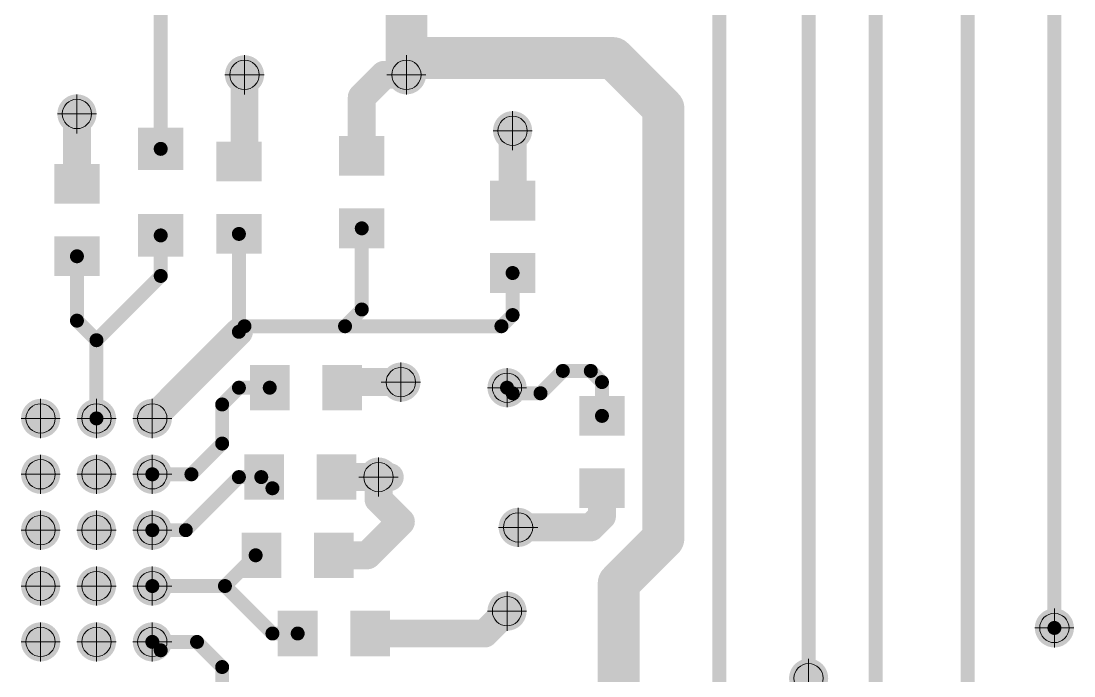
# Paper-space layout 'Лист2' of a CAD drawing. Header units: millimetres. Extents: x 0 to 421, y 0 to 298.
# Drawn here: x 252.14 to 270.99, y 211 to 222.72 of the extents above; entities that cross this region are included whole.
import ezdxf

# ---------------------------------------------------------------- set-up
doc = ezdxf.new("R2010")
doc.units = ezdxf.units.MM
for name, color, linetype in [('BottomLayer', 5, 'Continuous'), ('PDF _Геометрия', 7, 'Continuous'), ('PDF _Сплошная заливка', 7, 'Continuous'), ('ViaHoleLayer', 16, 'Continuous')]:
    doc.layers.add(name, color=color, linetype=linetype)

psp = doc.layouts.new('Лист2')

# ---------------------------------------------------------------- hatches: boundary and pattern name
at = {"layer": 'PDF _Сплошная заливка', "transparency": 33554559}
for points in [[(256.4049029493112, 221.7599958609953, -0.4142084409303202), (256.1424040068291, 221.4974969186337), (256.1424040068291, 221.4974969185168), (256.1424040068291, 221.4974969185168), (256.1424040068291, 221.7599958609953), (256.1424040068291, 221.7599958609953)], [(259.3048795071386, 221.7600022109236, -0.1989561127314673), (259.2279748311362, 221.5743726670812), (259.227974831078, 221.5743726671326, -0.1988800819412172), (259.0423805646647, 221.4975032684561), (259.0423805646647, 221.4975032684415), (259.0423805646647, 221.4975032684415), (259.0423805646647, 221.7600022109236), (259.0423805646647, 221.7600022109236)], [(253.4049503125957, 221.0599946829393, -0.4141580432851814), (253.1424513701136, 220.7974957405117), (253.1424513701136, 220.7974957404572), (253.1424513701136, 220.7974957404572), (253.1424513701136, 221.0599946829393), (253.1424513701136, 221.0599946829393)], [(261.204848334482, 220.7600015359144, -0.4142084407958566), (260.9423493919999, 220.49750259352), (260.9423493919999, 220.4975025934286), (260.9423493919999, 220.4975025934286), (260.9423493919999, 220.7600015359144), (260.9423493919999, 220.7600015359144)], [(259.2050798151272, 216.2598937245484, -0.4142084406641615), (258.9425808726451, 215.997394782125), (258.9425808726451, 215.9973947820627), (258.9425808726451, 215.9973947820627), (258.9425808726451, 216.2598937245484), (258.9425808726451, 216.2598937245484)], [(261.1050486424642, 216.159907767998, -0.1988478173894934), (261.0281792437404, 215.9742782242397), (261.0281792437768, 215.9742782242033, -0.1988478173323936), (260.8425496999894, 215.8974088256368), (260.8425496999894, 215.8974088255127), (260.8425496999894, 215.8974088255127), (260.8425496999894, 216.159907767998), (260.8425496999894, 216.159907767998)], [(252.7549294129599, 215.6100873113423, -0.4142362710657958), (252.4924657478446, 215.3475883689407), (252.4924657478446, 215.3475883688643), (252.4924657478446, 215.3475883688643), (252.4924657478446, 215.6100873113423), (252.4924657478446, 215.6100873113423)], [(253.7549371434447, 215.6100866058027, -0.4142084405293955), (253.4924382009699, 215.3475876633938), (253.4924382009699, 215.347587663317), (253.4924382009699, 215.347587663317), (253.4924382009699, 215.6100866058027), (253.4924382009699, 215.6100866058027)], [(254.754909596571, 215.6100866058027, -0.1988982049796773), (254.6780401978617, 215.424457062019), (254.6780401978763, 215.4244570620081, -0.1988982047928861), (254.4924106540743, 215.3475876634484), (254.4924106540743, 215.347587663317), (254.4924106540743, 215.347587663317), (254.4924106540743, 215.6100866058027), (254.4924106540743, 215.6100866058027)], [(252.7549294129599, 214.610081697499, -0.1989191050336892), (252.6780600143161, 214.4244521536571), (252.6780600142724, 214.4244521537116, -0.1988800809289491), (252.4924657478446, 214.3475827549478), (252.4924657478446, 214.3475827550174), (252.4924657478446, 214.3475827550174), (252.4924657478446, 214.610081697499), (252.4924657478446, 214.610081697499)], [(253.7549371434447, 214.6100809919485, -0.1989057183705496), (253.6780324673332, 214.4244514482157), (253.6780324673769, 214.4244514481643, -0.1988800822397079), (253.4924382009699, 214.3475820494004), (253.4924382009699, 214.34758204947), (253.4924382009699, 214.34758204947), (253.4924382009699, 214.6100809919485), (253.4924382009699, 214.6100809919485)], [(254.754909596571, 214.6100809919485, -0.1987974347982191), (254.6780401977962, 214.4244514482375), (254.6780401978763, 214.4244514481643, -0.1988982047938561), (254.4924106540743, 214.3475820495905), (254.4924106540743, 214.34758204947), (254.4924106540743, 214.34758204947), (254.4924106540743, 214.6100809919485), (254.4924106540743, 214.6100809919485)], [(258.8048580032059, 214.5600643778339, -0.4142084405988172), (258.5423590607311, 214.2975654355123), (258.5423590607311, 214.2975654353554), (258.5423590607311, 214.2975654353554), (258.5423590607311, 214.5600643778339), (258.5423590607311, 214.5600643778339)], [(252.7549294129599, 213.6100760836521, -0.4142137099142685), (252.4924657478446, 213.3476124186059), (252.4924657478446, 213.3476124185472), (252.4924657478446, 213.3476124185472), (252.4924657478446, 213.6100760836521), (252.4924657478446, 213.6100760836521)], [(253.7549371434447, 213.6100753781052, -0.4141858732510322), (253.4924382009699, 213.3476117131027), (253.4924382009699, 213.3476117130003), (253.4924382009699, 213.3476117130003), (253.4924382009699, 213.6100753781052), (253.4924382009699, 213.6100753781052)], [(254.754909596571, 213.6100753781052, -0.1988800822881388), (254.6780401978835, 213.4244811116732), (254.6780401978763, 213.424481111691, -0.1990198699719453), (254.4924106540743, 213.3476117130513), (254.4924106540743, 213.3476117130003), (254.4924106540743, 213.3476117130003), (254.4924106540743, 213.6100753781052), (254.4924106540743, 213.6100753781052)], [(261.3047185812479, 213.6598700975342, -0.4141580436850159), (261.0422196387658, 213.3973711551321), (261.0422196387658, 213.3973711550557), (261.0422196387658, 213.3973711550557), (261.0422196387658, 213.6598700975342), (261.0422196387658, 213.6598700975342)], [(252.7549294129599, 212.6101057471792, -0.4142362713113096), (252.4924657478446, 212.347606804788), (252.4924657478446, 212.3476068047007), (252.4924657478446, 212.3476068047007), (252.4924657478446, 212.6101057471792), (252.4924657478446, 212.6101057471792)], [(253.7549371434447, 212.6101050416319, -0.4142084407749645), (253.4924382009699, 212.3476060992411), (253.4924382009699, 212.3476060991534), (253.4924382009699, 212.3476060991534), (253.4924382009699, 212.6101050416319), (253.4924382009699, 212.6101050416319)], [(254.754909596571, 212.6101050416319, -0.1988478175909254), (254.6780401977735, 212.4244754979391), (254.6780401978763, 212.424475497844, -0.1988982048396335), (254.4924106540743, 212.3476060991752), (254.4924106540743, 212.3476060991534), (254.4924106540743, 212.3476060991534), (254.4924106540743, 212.6101050416319), (254.4924106540743, 212.6101050416319)], [(261.1048369782297, 212.1601153210891, -0.1988478173843441), (261.0279675794777, 211.9744857773489), (261.0279675795359, 211.974485777298, -0.1988982039308547), (260.8423380357403, 211.8976163786328), (260.8423380357403, 211.8976163786033), (260.8423380357403, 211.8976163786033), (260.8423380357403, 212.1601153210891), (260.8423380357403, 212.1601153210891)], [(270.904750461093, 211.8601158241358, -0.4142084407603148), (270.6422515186036, 211.5976168815919), (270.6422515186036, 211.5976168816505), (270.6422515186036, 211.5976168816505), (270.6422515186036, 211.8601158241358), (270.6422515186036, 211.8601158241358)], [(252.7549294129599, 211.6101050721695, -0.1990017660137054), (252.6780600142506, 211.4245108057739), (252.6780600142724, 211.4245108057521, -0.1989883848204103), (252.4924657478446, 211.3476061296874), (252.4924657478446, 211.3476061296838), (252.4924657478446, 211.3476061296838), (252.4924657478446, 211.6101050721695), (252.4924657478446, 211.6101050721695)], [(253.7549371434447, 211.6101043666222, -0.1989883856282071), (253.6780324673477, 211.4245101002452), (253.6780324673769, 211.4245101002011, -0.1989883857774217), (253.4924382009699, 211.3476054242351), (253.4924382009699, 211.3476054241364), (253.4924382009699, 211.3476054241364), (253.4924382009699, 211.6101043666222), (253.4924382009699, 211.6101043666222)], [(254.754909596571, 211.6101043666222, -0.1988800820527127), (254.6780401979199, 211.4245101001575), (254.6780401978763, 211.4245101002011, -0.1990065127329903), (254.4924106540743, 211.3476054241478), (254.4924106540743, 211.3476054241364), (254.4924106540743, 211.3476054241364), (254.4924106540743, 211.6101043666222), (254.4924106540743, 211.6101043666222)]]:
    psp.add_hatch(color=7, dxfattribs=at).paths.add_polyline_path(points)

# ---------------------------------------------------------------- linework, layer by layer
at = {"layer": 'BottomLayer'}
for points, const_width in [([(266.2426931157183, 210.9604690069755), (266.2426931157183, 228.5604668269752)], 0.2499995), ([(267.4426932557185, 208.8604681269753), (267.4426932557185, 228.3604672269753)], 0.2499995), ([(270.6426919357177, 211.8604697469755), (270.6426919357177, 228.1604701669753)], 0.2499995), ([(269.092692495718, 207.9104700269754), (269.092692495718, 227.8104683269753)], 0.2499995), ([(264.6426912357178, 209.9604684669753), (264.6426912357178, 227.1604696269756)], 0.2499995), ([(254.6426959957184, 220.4351719269753), (254.6426959957184, 225.3604732269755)], 0.2499995), ([(259.0426973557182, 222.0604696669757), (259.0426973557182, 224.0604631269753)], 0.75000104), ([(262.7426899557181, 222.0604696669757), (259.0426973557182, 222.0604696669757)], 0.75000104), ([(263.6426932357185, 221.1604663869753), (262.7426899557181, 222.0604696669757)], 0.75000104), ([(259.0426973557182, 221.7604702669755), (259.0426973557182, 222.0604696669757)], 0.499999), ([(256.1426929957183, 220.3081693869754), (256.1426929957183, 221.7604677269755)], 0.499999), ([(258.6426956157179, 221.7604702669755), (258.242696415718, 221.3604710669756)], 0.499999), ([(259.0426973557182, 221.7604702669755), (258.6426956157179, 221.7604702669755)], 0.499999), ([(258.242696415718, 220.3081719269753), (258.242696415718, 221.3604710669756)], 0.499999), ([(263.6426932357185, 213.4604716269755), (263.6426932357185, 221.1604663869753)], 0.75000104), ([(253.1426964557181, 219.8081703869757), (253.1426964557181, 221.0604716669754)], 0.499999), ([(260.9426960957185, 219.5081709869755), (260.9426960957185, 220.7604722669753)], 0.499999), ([(256.1426929957183, 220.3081693869754), (256.0426957357181, 220.2081721269756)], 0.499999), ([(258.242696415718, 217.5604710469756), (258.242696415718, 219.0127719269753)], 0.2499995), ([(254.6426959957184, 218.1604723869755), (254.6426959957184, 218.8857719269754)], 0.2499995), ([(256.0426957357181, 217.1604718469753), (256.0426957357181, 218.9127721269756)], 0.2499995), ([(253.1426964557181, 217.3604714469757), (253.1426964557181, 218.5127703869753)], 0.2499995), ([(260.9426960957185, 217.4604712469754), (260.9426960957185, 218.2127709869756)], 0.2499995), ([(254.6426959957184, 218.1604723869755), (253.4926957557177, 217.0104721469756)], 0.2499995), ([(258.242696415718, 217.5604710469756), (257.9426970157178, 217.2604716469755)], 0.2499995), ([(260.9426960957185, 217.4604712469754), (260.7426964957181, 217.2604716469755)], 0.2499995), ([(253.4926957557177, 217.0104721469756), (253.1426964557181, 217.3604714469757)], 0.2499995), ([(256.0426957357181, 217.1604718469753), (254.4926962957184, 215.6104724069755)], 0.499999), ([(256.1426955357178, 217.2604716469755), (256.0426957357181, 217.1604718469753)], 0.2499995), ([(257.9426970157178, 217.2604716469755), (256.1426955357178, 217.2604716469755)], 0.2499995), ([(260.7426964957181, 217.2604716469755), (257.9426970157178, 217.2604716469755)], 0.2499995), ([(253.4926957557177, 215.6104724069755), (253.4926957557177, 217.0104721469756)], 0.2499995), ([(257.9902305757182, 216.2603060069755), (257.8903958757178, 216.1604713069755)], 0.499999), ([(258.9429083757182, 216.2603060069755), (257.9902305757182, 216.2603060069755)], 0.499999), ([(261.8426968357185, 216.4604707069757), (261.4426976357186, 216.0604715069753)], 0.2499995), ([(262.3426983757186, 216.4604707069757), (261.8426968357185, 216.4604707069757)], 0.2499995), ([(262.5426979757181, 216.2604711069753), (262.3426983757186, 216.4604707069757)], 0.2499995), ([(256.0426957357181, 216.1604713069755), (255.7426963357179, 215.8604719069754)], 0.2499995), ([(256.5949958757178, 216.1604713069755), (256.0426957357181, 216.1604713069755)], 0.2499995), ([(260.9427392757184, 216.0604715069753), (260.842904575718, 216.1603062069753)], 0.2499995), ([(262.5426979757181, 215.6558723669755), (262.5426979757181, 216.2604711069753)], 0.2499995), ([(261.4426976357186, 216.0604715069753), (260.9427392757184, 216.0604715069753)], 0.2499995), ([(255.7426963357179, 215.1604707669753), (255.7426963357179, 215.8604719069754)], 0.2499995), ([(255.7426963357179, 215.1604707669753), (255.1926974357179, 214.6104718669753)], 0.2499995), ([(255.1926974357179, 214.6104718669753), (254.4926962957184, 214.6104718669753)], 0.2499995), ([(258.7430713357185, 214.5604719669755), (257.790396075718, 214.5604719669755)], 0.499999), ([(258.5426932757177, 214.1604753069755), (258.5426932757177, 214.5604694269755)], 0.499999), ([(258.743068795718, 214.5604694269755), (258.5426932757177, 214.5604694269755)], 0.499999), ([(258.7430713357185, 214.5604719669755), (258.743068795718, 214.5604694269755)], 0.499999), ([(256.0426957357181, 214.5604719669755), (255.0926950957178, 213.6104713269756)], 0.2499995), ([(256.4426974757184, 214.5604719669755), (256.0426957357181, 214.5604719669755)], 0.2499995), ([(256.6426970757179, 214.3604723669755), (256.4426974757184, 214.5604719669755)], 0.2499995), ([(262.5426979757181, 213.8604733669754), (262.5426979757181, 214.3604723669755)], 0.499999), ([(258.9426975557185, 213.7604710269757), (258.5426932757177, 214.1604753069755)], 0.499999), ([(258.9426975557185, 213.7604710269757), (258.3426987557182, 213.1604722269753)], 0.499999), ([(262.5426979757181, 213.8604733669754), (262.342482475718, 213.6602578669754)], 0.499999), ([(262.342482475718, 213.6602578669754), (261.0425561957186, 213.6602578669754)], 0.499999), ([(263.6426932357185, 213.4604716269755), (262.8426922957183, 212.6604706869753)], 0.75000104), ([(255.0926950957178, 213.6104713269756), (254.4926962957184, 213.6104713269756)], 0.2499995), ([(258.3426987557182, 213.1604722269753), (257.7426974157183, 213.1604722269753)], 0.499999), ([(256.3426976757178, 213.1604722269753), (255.7926962357183, 212.6104707869754)], 0.2499995), ([(262.8426922957183, 203.6604709069757), (262.8426922957183, 212.6604706869753)], 0.75000104), ([(255.7926962357183, 212.6104707869754), (254.4926962957184, 212.6104707869754)], 0.2499995), ([(256.6426945357184, 211.7604724869752), (255.7926962357183, 212.6104707869754)], 0.2499995), ([(260.8426962957178, 212.1604716869756), (260.4426970957179, 211.7604724869752)], 0.499999), ([(257.0949974157179, 211.7604724869752), (256.6426945357184, 211.7604724869752)], 0.2499995), ([(260.4426970957179, 211.7604724869752), (258.3903974157179, 211.7604724869752)], 0.499999), ([(255.2926946957182, 211.6104727869756), (254.4926962957184, 211.6104727869756)], 0.2499995), ([(254.642698535718, 211.4604705469756), (254.4926962957184, 211.6104727869756)], 0.2499995), ([(255.7426963357179, 211.1604711469754), (255.2926946957182, 211.6104727869756)], 0.2499995), ([(255.7426963357179, 210.5604723469755), (255.7426963357179, 211.1604711469754)], 0.2499995)]:
    psp.add_lwpolyline(points, dxfattribs=dict(at, const_width=const_width))
for points, const_width in [([(259.2301976157182, 222.0604696669757, -1), (258.8551970957183, 222.0604696669757, -1)], 0.37500052), ([(259.2301976157182, 222.0604696669757, -1), (258.8551970957183, 222.0604696669757, -1)], 0.37500052), ([(262.9301902157181, 222.0604696669757, -1), (262.5551896957181, 222.0604696669757, -1)], 0.37500052), ([(262.9301902157181, 222.0604696669757, -1), (262.5551896957181, 222.0604696669757, -1)], 0.37500052), ([(259.167695835718, 222.0604696669757, -1), (258.9176988757185, 222.0604696669757, -1)], 0.2499995), ([(256.267691475718, 221.7604677269755, -1), (256.0176945157177, 221.7604677269755, -1)], 0.2499995), ([(258.7676940957185, 221.7604702669755, -1), (258.5176971357182, 221.7604702669755, -1)], 0.2499995), ([(258.7676940957185, 221.7604702669755, -1), (258.5176971357182, 221.7604702669755, -1)], 0.2499995), ([(259.167695835718, 221.7604702669755, -1), (258.9176988757185, 221.7604702669755, -1)], 0.2499995), ([(259.167695835718, 221.7604702669755, -1), (258.9176988757185, 221.7604702669755, -1)], 0.2499995), ([(258.3676948957186, 221.3604710669756, -1), (258.1176979357183, 221.3604710669756, -1)], 0.2499995), ([(258.3676948957186, 221.3604710669756, -1), (258.1176979357183, 221.3604710669756, -1)], 0.2499995), ([(263.8301934957185, 221.1604663869753, -1), (263.4551929757185, 221.1604663869753, -1)], 0.37500052), ([(263.8301934957185, 221.1604663869753, -1), (263.4551929757185, 221.1604663869753, -1)], 0.37500052), ([(253.2676949357178, 221.0604716669754, -1), (253.0176979757184, 221.0604716669754, -1)], 0.2499995), ([(261.0676945757182, 220.7604722669753, -1), (260.8176976157179, 220.7604722669753, -1)], 0.2499995), ([(254.7051952357183, 220.4351719269753, -1), (254.5801967557186, 220.4351719269753, -1)], 0.12499848), ([(256.267691475718, 220.3081693869754, -1), (256.0176945157177, 220.3081693869754, -1)], 0.2499995), ([(256.267691475718, 220.3081693869754, -1), (256.0176945157177, 220.3081693869754, -1)], 0.2499995), ([(258.3676948957186, 220.3081719269753, -1), (258.1176979357183, 220.3081719269753, -1)], 0.2499995), ([(256.1676942157178, 220.2081721269756, -1), (255.9176972557184, 220.2081721269756, -1)], 0.2499995), ([(253.2676949357178, 219.8081703869757, -1), (253.0176979757184, 219.8081703869757, -1)], 0.2499995), ([(261.0676945757182, 219.5081709869755, -1), (260.8176976157179, 219.5081709869755, -1)], 0.2499995), ([(258.3051956557179, 219.0127719269753, -1), (258.1801971757181, 219.0127719269753, -1)], 0.12499848), ([(254.7051952357183, 218.8857719269754, -1), (254.5801967557186, 218.8857719269754, -1)], 0.12499848), ([(256.105194975718, 218.9127721269756, -1), (255.9801964957182, 218.9127721269756, -1)], 0.12499848), ([(253.205195695718, 218.5127703869753, -1), (253.0801972157183, 218.5127703869753, -1)], 0.12499848), ([(261.0051953357183, 218.2127709869756, -1), (260.8801968557177, 218.2127709869756, -1)], 0.12499848), ([(254.7051952357183, 218.1604723869755, -1), (254.5801967557186, 218.1604723869755, -1)], 0.12499848), ([(254.7051952357183, 218.1604723869755, -1), (254.5801967557186, 218.1604723869755, -1)], 0.12499848), ([(258.3051956557179, 217.5604710469756, -1), (258.1801971757181, 217.5604710469756, -1)], 0.12499848), ([(258.3051956557179, 217.5604710469756, -1), (258.1801971757181, 217.5604710469756, -1)], 0.12499848), ([(261.0051953357183, 217.4604712469754, -1), (260.8801968557177, 217.4604712469754, -1)], 0.12499848), ([(261.0051953357183, 217.4604712469754, -1), (260.8801968557177, 217.4604712469754, -1)], 0.12499848), ([(253.205195695718, 217.3604714469757, -1), (253.0801972157183, 217.3604714469757, -1)], 0.12499848), ([(253.205195695718, 217.3604714469757, -1), (253.0801972157183, 217.3604714469757, -1)], 0.12499848), ([(256.1676942157178, 217.1604718469753, -1), (255.9176972557184, 217.1604718469753, -1)], 0.2499995), ([(256.2051947757186, 217.2604716469755, -1), (256.080196295718, 217.2604716469755, -1)], 0.12499848), ([(256.2051947757186, 217.2604716469755, -1), (256.080196295718, 217.2604716469755, -1)], 0.12499848), ([(258.0051962557186, 217.2604716469755, -1), (257.880197775718, 217.2604716469755, -1)], 0.12499848), ([(258.0051962557186, 217.2604716469755, -1), (257.880197775718, 217.2604716469755, -1)], 0.12499848), ([(258.0051962557186, 217.2604716469755, -1), (257.880197775718, 217.2604716469755, -1)], 0.12499848), ([(260.8051957357179, 217.2604716469755, -1), (260.6801972557182, 217.2604716469755, -1)], 0.12499848), ([(260.8051957357179, 217.2604716469755, -1), (260.6801972557182, 217.2604716469755, -1)], 0.12499848), ([(256.105194975718, 217.1604718469753, -1), (255.9801964957182, 217.1604718469753, -1)], 0.12499848), ([(256.105194975718, 217.1604718469753, -1), (255.9801964957182, 217.1604718469753, -1)], 0.12499848), ([(253.5551949957185, 217.0104721469756, -1), (253.4301965157179, 217.0104721469756, -1)], 0.12499848), ([(253.5551949957185, 217.0104721469756, -1), (253.4301965157179, 217.0104721469756, -1)], 0.12499848), ([(253.5551949957185, 217.0104721469756, -1), (253.4301965157179, 217.0104721469756, -1)], 0.12499848), ([(258.0153943557184, 216.1604713069755, -1), (257.7653973957181, 216.1604713069755, -1)], 0.2499995), ([(258.1152290557179, 216.2603060069755, -1), (257.8652320957185, 216.2603060069755, -1)], 0.2499995), ([(258.1152290557179, 216.2603060069755, -1), (257.8652320957185, 216.2603060069755, -1)], 0.2499995), ([(259.0679068557179, 216.2603060069755, -1), (258.8179098957185, 216.2603060069755, -1)], 0.2499995), ([(261.9051960757183, 216.4604707069757, -1), (261.7801975957186, 216.4604707069757, -1)], 0.12499848), ([(261.9051960757183, 216.4604707069757, -1), (261.7801975957186, 216.4604707069757, -1)], 0.12499848), ([(262.4051976157184, 216.4604707069757, -1), (262.2801991357178, 216.4604707069757, -1)], 0.12499848), ([(262.4051976157184, 216.4604707069757, -1), (262.2801991357178, 216.4604707069757, -1)], 0.12499848), ([(256.105194975718, 216.1604713069755, -1), (255.9801964957182, 216.1604713069755, -1)], 0.12499848), ([(256.105194975718, 216.1604713069755, -1), (255.9801964957182, 216.1604713069755, -1)], 0.12499848), ([(256.6574951157186, 216.1604713069755, -1), (256.532496635718, 216.1604713069755, -1)], 0.12499848), ([(260.9054038157178, 216.1603062069753, -1), (260.7804053357181, 216.1603062069753, -1)], 0.12499848), ([(262.6051972157179, 216.2604711069753, -1), (262.4801987357182, 216.2604711069753, -1)], 0.12499848), ([(262.6051972157179, 216.2604711069753, -1), (262.4801987357182, 216.2604711069753, -1)], 0.12499848), ([(261.0052385157182, 216.0604715069753, -1), (260.8802400357185, 216.0604715069753, -1)], 0.12499848), ([(261.0052385157182, 216.0604715069753, -1), (260.8802400357185, 216.0604715069753, -1)], 0.12499848), ([(261.5051968757184, 216.0604715069753, -1), (261.3801983957178, 216.0604715069753, -1)], 0.12499848), ([(261.5051968757184, 216.0604715069753, -1), (261.3801983957178, 216.0604715069753, -1)], 0.12499848), ([(254.6176947757181, 215.6104724069755, -1), (254.3676978157177, 215.6104724069755, -1)], 0.2499995), ([(255.8051955757178, 215.8604719069754, -1), (255.6801970957181, 215.8604719069754, -1)], 0.12499848), ([(255.8051955757178, 215.8604719069754, -1), (255.6801970957181, 215.8604719069754, -1)], 0.12499848), ([(253.5551949957185, 215.6104724069755, -1), (253.4301965157179, 215.6104724069755, -1)], 0.12499848), ([(262.6051972157179, 215.6558723669755, -1), (262.4801987357182, 215.6558723669755, -1)], 0.12499848), ([(255.8051955757178, 215.1604707669753, -1), (255.6801970957181, 215.1604707669753, -1)], 0.12499848), ([(255.8051955757178, 215.1604707669753, -1), (255.6801970957181, 215.1604707669753, -1)], 0.12499848), ([(254.5551955357182, 214.6104718669753, -1), (254.4301970557185, 214.6104718669753, -1)], 0.12499848), ([(255.2551966757178, 214.6104718669753, -1), (255.1301981957181, 214.6104718669753, -1)], 0.12499848), ([(255.2551966757178, 214.6104718669753, -1), (255.1301981957181, 214.6104718669753, -1)], 0.12499848), ([(257.9153945557177, 214.5604719669755, -1), (257.6653975957183, 214.5604719669755, -1)], 0.2499995), ([(258.6676917557184, 214.5604694269755, -1), (258.417694795718, 214.5604694269755, -1)], 0.2499995), ([(258.6676917557184, 214.5604694269755, -1), (258.417694795718, 214.5604694269755, -1)], 0.2499995), ([(258.8680672757177, 214.5604694269755, -1), (258.6180703157183, 214.5604694269755, -1)], 0.2499995), ([(258.8680672757177, 214.5604694269755, -1), (258.6180703157183, 214.5604694269755, -1)], 0.2499995), ([(258.8680698157182, 214.5604719669755, -1), (258.6180728557179, 214.5604719669755, -1)], 0.2499995), ([(258.8680698157182, 214.5604719669755, -1), (258.6180728557179, 214.5604719669755, -1)], 0.2499995), ([(256.105194975718, 214.5604719669755, -1), (255.9801964957182, 214.5604719669755, -1)], 0.12499848), ([(256.105194975718, 214.5604719669755, -1), (255.9801964957182, 214.5604719669755, -1)], 0.12499848), ([(256.5051967157183, 214.5604719669755, -1), (256.3801982357186, 214.5604719669755, -1)], 0.12499848), ([(256.5051967157183, 214.5604719669755, -1), (256.3801982357186, 214.5604719669755, -1)], 0.12499848), ([(262.6676964557178, 214.3604723669755, -1), (262.4176994957184, 214.3604723669755, -1)], 0.2499995), ([(256.7051963157178, 214.3604723669755, -1), (256.5801978357181, 214.3604723669755, -1)], 0.12499848), ([(258.6676917557184, 214.1604753069755, -1), (258.417694795718, 214.1604753069755, -1)], 0.2499995), ([(258.6676917557184, 214.1604753069755, -1), (258.417694795718, 214.1604753069755, -1)], 0.2499995), ([(259.0676960357182, 213.7604710269757, -1), (258.8176990757179, 213.7604710269757, -1)], 0.2499995), ([(259.0676960357182, 213.7604710269757, -1), (258.8176990757179, 213.7604710269757, -1)], 0.2499995), ([(262.6676964557178, 213.8604733669754, -1), (262.4176994957184, 213.8604733669754, -1)], 0.2499995), ([(262.6676964557178, 213.8604733669754, -1), (262.4176994957184, 213.8604733669754, -1)], 0.2499995), ([(261.1675546757183, 213.6602578669754, -1), (260.917557715718, 213.6602578669754, -1)], 0.2499995), ([(262.4674809557177, 213.6602578669754, -1), (262.2174839957183, 213.6602578669754, -1)], 0.2499995), ([(262.4674809557177, 213.6602578669754, -1), (262.2174839957183, 213.6602578669754, -1)], 0.2499995), ([(263.8301934957185, 213.4604716269755, -1), (263.4551929757185, 213.4604716269755, -1)], 0.37500052), ([(263.8301934957185, 213.4604716269755, -1), (263.4551929757185, 213.4604716269755, -1)], 0.37500052), ([(254.5551955357182, 213.6104713269756, -1), (254.4301970557185, 213.6104713269756, -1)], 0.12499848), ([(255.1551943357185, 213.6104713269756, -1), (255.0301958557179, 213.6104713269756, -1)], 0.12499848), ([(255.1551943357185, 213.6104713269756, -1), (255.0301958557179, 213.6104713269756, -1)], 0.12499848), ([(257.867695895718, 213.1604722269753, -1), (257.6176989357177, 213.1604722269753, -1)], 0.2499995), ([(258.4676972357179, 213.1604722269753, -1), (258.2177002757185, 213.1604722269753, -1)], 0.2499995), ([(258.4676972357179, 213.1604722269753, -1), (258.2177002757185, 213.1604722269753, -1)], 0.2499995), ([(256.4051969157185, 213.1604722269753, -1), (256.2801984357179, 213.1604722269753, -1)], 0.12499848), ([(263.0301925557183, 212.6604706869753, -1), (262.6551920357183, 212.6604706869753, -1)], 0.37500052), ([(263.0301925557183, 212.6604706869753, -1), (262.6551920357183, 212.6604706869753, -1)], 0.37500052), ([(254.5551955357182, 212.6104707869754, -1), (254.4301970557185, 212.6104707869754, -1)], 0.12499848), ([(255.8551954757181, 212.6104707869754, -1), (255.7301969957184, 212.6104707869754, -1)], 0.12499848), ([(255.8551954757181, 212.6104707869754, -1), (255.7301969957184, 212.6104707869754, -1)], 0.12499848), ([(255.8551954757181, 212.6104707869754, -1), (255.7301969957184, 212.6104707869754, -1)], 0.12499848), ([(260.9676947757184, 212.1604716869756, -1), (260.7176978157181, 212.1604716869756, -1)], 0.2499995), ([(256.7051937757183, 211.7604724869752, -1), (256.5801952957186, 211.7604724869752, -1)], 0.12499848), ([(256.7051937757183, 211.7604724869752, -1), (256.5801952957186, 211.7604724869752, -1)], 0.12499848), ([(257.1574966557178, 211.7604724869752, -1), (257.032498175718, 211.7604724869752, -1)], 0.12499848), ([(258.5153958957185, 211.7604724869752, -1), (258.2653989357182, 211.7604724869752, -1)], 0.2499995), ([(260.5676955757185, 211.7604724869752, -1), (260.3176986157182, 211.7604724869752, -1)], 0.2499995), ([(260.5676955757185, 211.7604724869752, -1), (260.3176986157182, 211.7604724869752, -1)], 0.2499995), ([(270.7051911757185, 211.8604697469755, -1), (270.5801926957179, 211.8604697469755, -1)], 0.12499848), ([(254.5551955357182, 211.6104727869756, -1), (254.4301970557185, 211.6104727869756, -1)], 0.12499848), ([(254.5551955357182, 211.6104727869756, -1), (254.4301970557185, 211.6104727869756, -1)], 0.12499848), ([(255.355193935718, 211.6104727869756, -1), (255.2301954557183, 211.6104727869756, -1)], 0.12499848), ([(255.355193935718, 211.6104727869756, -1), (255.2301954557183, 211.6104727869756, -1)], 0.12499848), ([(254.7051977757178, 211.4604705469756, -1), (254.5801992957181, 211.4604705469756, -1)], 0.12499848), ([(255.8051955757178, 211.1604711469754, -1), (255.6801970957181, 211.1604711469754, -1)], 0.12499848), ([(255.8051955757178, 211.1604711469754, -1), (255.6801970957181, 211.1604711469754, -1)], 0.12499848)]:
    psp.add_lwpolyline(points, format="xyb", close=True, dxfattribs=dict(at, const_width=const_width))
for points in [[(254.2362959957186, 220.0541719269754), (254.2362959957186, 220.8161719269756), (255.0490959957183, 220.0541719269754), (255.0490959957183, 220.8161719269756)], [(255.6362957357182, 219.8525721269752), (255.6362957357182, 220.5637721269754), (256.4490957357179, 219.8525721269752), (256.4490957357179, 220.5637721269754)], [(257.8362964157182, 219.9525719269755), (257.8362964157182, 220.6637719269756), (258.6490964157178, 219.9525719269755), (258.6490964157178, 220.6637719269756)], [(252.7362964557183, 219.4525703869754), (252.7362964557183, 220.1637703869756), (253.549096455718, 219.4525703869754), (253.549096455718, 220.1637703869756)], [(260.5362960957177, 219.1525709869757), (260.5362960957177, 219.8637709869754), (261.3490960957183, 219.1525709869757), (261.3490960957183, 219.8637709869754)], [(254.2362959957186, 218.5047719269755), (254.2362959957186, 219.2667719269753), (255.0490959957183, 218.5047719269755), (255.0490959957183, 219.2667719269753)], [(255.6362957357182, 218.5571721269753), (255.6362957357182, 219.2683721269755), (256.4490957357179, 218.5571721269753), (256.4490957357179, 219.2683721269755)], [(257.8362964157182, 218.6571719269755), (257.8362964157182, 219.3683719269757), (258.6490964157178, 218.6571719269755), (258.6490964157178, 219.3683719269757)], [(252.7362964557183, 218.1571703869754), (252.7362964557183, 218.8683703869756), (253.549096455718, 218.1571703869754), (253.549096455718, 218.8683703869756)], [(260.5362960957177, 217.8571709869752), (260.5362960957177, 218.5683709869754), (261.3490960957183, 217.8571709869752), (261.3490960957183, 218.5683709869754)], [(256.2393958757179, 216.5668713069754), (256.9505958757186, 216.5668713069754), (256.2393958757179, 215.7540713069757), (256.9505958757186, 215.7540713069757)], [(257.5347958757179, 216.5668713069754), (258.2459958757186, 216.5668713069754), (257.5347958757179, 215.7540713069757), (258.2459958757186, 215.7540713069757)], [(262.9490979757179, 216.0114723669753), (262.9490979757179, 215.3002723669756), (262.1362979757182, 216.0114723669753), (262.1362979757182, 215.3002723669756)], [(256.1393960757182, 214.9668719669753), (256.8505960757179, 214.9668719669753), (256.1393960757182, 214.1540719669756), (256.8505960757179, 214.1540719669756)], [(257.4347960757182, 214.9668719669753), (258.1459960757179, 214.9668719669753), (257.4347960757182, 214.1540719669756), (258.1459960757179, 214.1540719669756)], [(262.9490979757179, 214.7160723669754), (262.9490979757179, 214.0048723669756), (262.1362979757182, 214.7160723669754), (262.1362979757182, 214.0048723669756)], [(256.0916974157185, 213.5668722269756), (256.8028974157182, 213.5668722269756), (256.0916974157185, 212.7540722269755), (256.8028974157182, 212.7540722269755)], [(257.3870974157185, 213.5668722269756), (258.0982974157182, 213.5668722269756), (257.3870974157185, 212.7540722269755), (258.0982974157182, 212.7540722269755)], [(256.739397415718, 212.1668724869755), (257.4505974157178, 212.1668724869755), (256.739397415718, 211.3540724869754), (257.4505974157178, 211.3540724869754)], [(258.034797415718, 212.1668724869755), (258.7459974157177, 212.1668724869755), (258.034797415718, 211.3540724869754), (258.7459974157177, 211.3540724869754)]]:
    psp.add_solid(points, dxfattribs=at)
at = {"layer": 'PDF _Геометрия', "lineweight": 9}
for points in [[(256.1424745615755, 221.4099384753954), (256.1424745615755, 222.109841582354)], [(259.042274732536, 221.4099448253237), (259.042274732536, 222.1098479322786)], [(255.7925230080996, 221.7598900288713), (256.4924261150577, 221.7598900288713)], [(258.6923231790611, 221.7598963787996), (259.3922262860119, 221.7598963787996)], [(253.142486647494, 220.7098667425889), (253.142486647494, 221.4101226232892)], [(252.7925350940045, 221.0601710698102), (253.4924382009699, 221.0601710698102)], [(260.9423141146276, 220.4100852598049), (260.9423141146276, 221.109988366763)], [(260.5923625611508, 220.7600368132876), (261.2922656681026, 220.7600368132876)], [(258.9424397631515, 215.9098363389489), (258.9424397631515, 216.6097394458998)], [(260.8424791452339, 215.8100267692621), (260.8424791452339, 216.5099298762207)], [(258.5924882096683, 216.2597878924244), (259.2927440903691, 216.2597878924244)], [(260.492527591759, 216.1599783227452), (261.192430698718, 216.1599783227452)], [(252.492324638351, 215.2599946483692), (252.492324638351, 215.9598977553278)], [(253.4924382009699, 215.2599939428219), (253.4924382009699, 215.9598970497805)], [(254.4925517635752, 215.2599939428219), (254.4925517635752, 215.9598970497805)], [(252.1423730848742, 215.6099462018519), (252.8422761918332, 215.6099462018519)], [(253.142486647494, 215.6099454963014), (253.8423897544458, 215.6099454963014)], [(254.1426002101002, 215.6099454963014), (254.8425033170511, 215.6099454963014)], [(252.492324638351, 214.26013014402), (252.492324638351, 214.9600332509785)], [(253.4924382009699, 214.2601294384726), (253.4924382009699, 214.9600325454312)], [(254.4925517635752, 214.2601294384726), (254.4925517635752, 214.9600325454312)], [(258.5423943381043, 214.2102186564821), (258.5423943381043, 214.9101217634334)], [(252.1423730848742, 214.610081697499), (252.8422761918332, 214.610081697499)], [(253.142486647494, 214.6100809919485), (253.8423897544458, 214.6100809919485)], [(254.1426002101002, 214.6100809919485), (254.8425033170511, 214.6100809919485)], [(258.1924427846293, 214.5601702099575), (258.8923458915801, 214.5601702099575)], [(252.492324638351, 213.2602656396743), (252.492324638351, 213.9601687466256)], [(253.4924382009699, 213.2602649341275), (253.4924382009699, 213.9601680410783)], [(254.4925517635752, 213.2602649341275), (254.4925517635752, 213.9601680410783)], [(261.0421490840195, 213.3097421571833), (261.0421490840195, 214.0099980378841)], [(252.1423730848742, 213.6102171931498), (252.8422761918332, 213.6102171931498)], [(253.142486647494, 213.6102164876029), (253.8423897544458, 213.6102164876029)], [(254.1426002101002, 213.6102164876029), (254.8425033170511, 213.6102164876029)], [(260.6921975305445, 213.6600464844087), (261.3921006374953, 213.6600464844087)], [(252.492324638351, 212.2600483615793), (252.492324638351, 212.9599514685374)], [(253.4924382009699, 212.2600476560319), (253.4924382009699, 212.9599507629905)], [(254.4925517635752, 212.2600476560319), (254.4925517635752, 212.9599507629905)], [(252.1423730848742, 212.6099999150547), (252.8422761918332, 212.6099999150547)], [(253.142486647494, 212.6099992095146), (253.8423897544458, 212.6099992095146)], [(254.1426002101002, 212.6099992095146), (254.8425033170511, 212.6099992095146)], [(260.8424791452339, 211.8101990449868), (260.8424791452339, 212.5101021519417)], [(260.492527591759, 212.1601505984663), (261.192430698718, 212.1601505984663)], [(270.6421809638646, 211.5100584385286), (270.6421809638646, 212.2099615454872)], [(252.492324638351, 211.2601887960673), (252.492324638351, 211.9600919030186)], [(253.4924382009699, 211.2601880905199), (253.4924382009699, 211.9600911974712)], [(254.4925517635752, 211.2601880905199), (254.4925517635752, 211.9600911974712)], [(270.2922294103741, 211.8600099920118), (270.9921325173405, 211.8600099920118)], [(252.1423730848742, 211.6101403495431), (252.8422761918332, 211.6101403495431)], [(253.142486647494, 211.6101396439958), (253.8423897544458, 211.6101396439958)], [(254.1426002101002, 211.6101396439958), (254.8425033170511, 211.6101396439958)], [(266.2423868358524, 210.6100031510855), (266.2423868358524, 211.3102590317858)]]:
    psp.add_lwpolyline(points, dxfattribs=at)
for points in [[(255.8800108964747, 221.7598900288713, -0.4143145160429465), (256.1424745615755, 222.022353694038, -0.4143145165154758), (256.4049382267499, 221.7598900288713, -0.4143145161738604), (256.1424745615755, 221.4974263637628, -0.4143145163626004)], [(258.7798110674207, 221.7598963787996, -0.4143145161836325), (259.042274732536, 222.0223600439517, -0.4143145161428823), (259.3047383977841, 221.7598963787996, -0.4143145161898282), (259.042274732536, 221.4974327137384, -0.4143145158541567)], [(252.8800229823787, 221.0601710698102, -0.4138105736471314), (253.142486647494, 221.322634734915, -0.4138105736031483), (253.4049503126612, 221.0601710698102, -0.4140361067704825), (253.142486647494, 220.7973546310286, -0.4140361068142763)], [(260.6798504495259, 220.7600368132876, -0.4143145157067711), (260.9423141146276, 221.022500478422, -0.414314516095433), (261.2047777796256, 220.7600368132876, -0.4143145160831427), (260.9423141146276, 220.4975731481391, -0.4143145164475258)], [(258.6799760980434, 216.2597878924244, -0.4143145159298638), (258.9424397631515, 216.5222515577116, -0.4140361065259542), (259.2052562022213, 216.2597878924244, -0.4140361064415365), (258.9424397631515, 215.9973242272026, -0.4143145165981347)], [(260.5800154801332, 216.1599783227452, -0.4143145160766448), (260.8424791452339, 216.4224419878683, -0.4143145159241217), (261.1049428103647, 216.1599783227452, -0.4143145164663644), (260.8424791452339, 215.897514657589, -0.4143145162424658)], [(252.2298609732411, 215.6099462018519, -0.4143145160361464), (252.492324638351, 215.8724098670591, -0.4143145164468708), (252.7547883035099, 215.6099462018519, -0.4143145160865173), (252.492324638351, 215.3474825366125, -0.4143145164285864)], [(253.2299745358546, 215.6099454963014, -0.414314516286943), (253.4924382009699, 215.8724091613367, -0.4143145162897136), (253.7549018660643, 215.6099454963014, -0.4143145158344613), (253.4924382009699, 215.3474818311747, -0.414314516208415)], [(254.2300880984744, 215.6099454963014, -0.4143145161142717), (254.4925517635752, 215.8724091613658, -0.4143145160851069), (254.7550154285523, 215.6099454963014, -0.4143145163829501), (254.4925517635752, 215.3474818313425, -0.4143145164120646)], [(252.2298609732411, 214.610081697499, -0.4143145160735218), (252.492324638351, 214.8725453625275, -0.4143145161077234), (252.7547883035463, 214.610081697499, -0.4143145161007221), (252.492324638351, 214.3476180323873, -0.4143145160662686)], [(253.2299745358546, 214.6100809919485, -0.4143145163246205), (253.4924382009699, 214.8725446570897, -0.414314515950667), (253.7549018660934, 214.6100809919485, -0.4143145162252891), (253.4924382009699, 214.3476173268105, -0.4143145158461982)], [(254.2300880984744, 214.6100809919485, -0.4143145161517477), (254.4925517635752, 214.8725446571189, -0.4143145164990549), (254.7550154285968, 214.6100809919485, -0.4143145163971548), (254.4925517635752, 214.3476173268327, -0.4143145160496964)], [(258.2799306729971, 214.5601702099575, -0.414314516178545), (258.5423943381043, 214.8226338750806, -0.4143145162533459), (258.804858003024, 214.5601702099575, -0.4143145161950164), (258.5423943381043, 214.2977065448604, -0.414314516120266)], [(252.2298609732411, 213.6102171931498, -0.4143145160592669), (252.492324638351, 213.8726808583024, -0.4143145160937203), (252.7547883034299, 213.6102171931498, -0.4143145161149769), (252.492324638351, 213.3477535281545, -0.4143145164569451)], [(253.2299745358546, 213.6102164876029, -0.4143145159339944), (253.4924382009699, 213.8726801527259, -0.414314516312985), (253.7549018661152, 213.6102164876029, -0.4143145162394435), (253.4924382009699, 213.3477528225785, -0.4143145166132459)], [(254.2300880984744, 213.6102164876029, -0.4143145161375935), (254.4925517635752, 213.8726801526091, -0.4143145161084789), (254.755015428625, 213.6102164876029, -0.4143145160347362), (254.4925517635752, 213.3477528224653, -0.4143145156872274)], [(260.7796854189105, 213.6600464844087, -0.413810573548157), (261.0421490840195, 213.9225101494367, -0.413810573724642), (261.3046127492812, 213.6600464844087, -0.4140361066054627), (261.0421490840195, 213.397230045558, -0.4140361064289793)], [(252.2298609732411, 212.6099999150547, -0.4143145164765898), (252.492324638351, 212.8724635801159, -0.4143145161343191), (252.7547883033853, 212.6099999150547, -0.4143145160742269), (252.492324638351, 212.3475362498293, -0.4143145164163461)], [(253.2299745358546, 212.6099992095146, -0.4143145163512166), (253.4924382009699, 212.8724628745395, -0.4143145156007403), (253.7549018660716, 212.6099992095146, -0.4143145161986935), (253.4924382009699, 212.3475355442529, -0.4143145158195013)], [(254.2300880984744, 212.6099992095146, -0.4143145161781925), (254.4925517635752, 212.8724628745613, -0.4143145165258523), (254.7550154287133, 212.6099992095146, -0.4143145163707102), (254.4925517635752, 212.3475355442824, -0.4143145160231005)], [(260.5800154801332, 212.1601505984663, -0.4143145164625365), (260.8424791452339, 212.4226142635234, -0.4143145159335407), (261.1049428103001, 212.1601505984663, -0.4143145160804226), (260.8424791452339, 211.8976869332446, -0.4143145158566246)], [(270.3797172987493, 211.8600099920118, -0.4143145163687457), (270.6421809638646, 212.1224736572153, -0.4143145161192583), (270.9046446289226, 211.8600099920118, -0.4143145161652974), (270.6421809638646, 211.597546326936, -0.4143145164147846)], [(252.2298609732411, 211.6101403495431, -0.4143145161295845), (252.492324638351, 211.872604014542, -0.4143145161638367), (252.7547883035827, 211.6101403495431, -0.4143145160446088), (252.492324638351, 211.3476766843978, -0.4143145160103565)], [(253.2299745358546, 211.6101396439958, -0.4143145160042113), (253.4924382009699, 211.8726033089656, -0.4143145160067297), (253.7549018661298, 211.6101396439958, -0.4143145161691258), (253.4924382009699, 211.3476759788214, -0.414314516166406)], [(254.2300880984744, 211.6101396439958, -0.4143145162079114), (254.4925517635752, 211.8726033091298, -0.4143145158022238), (254.755015428625, 211.6101396439958, -0.4143145163410918), (254.4925517635752, 211.3476759788437, -0.4143145159933816)], [(265.9799231707443, 210.9599547045682, -0.4140361063626203), (266.2423868358524, 211.2227711434152, -0.41403610670995), (266.5048505009095, 210.9599547045682, -0.41381057395446), (266.2423868358524, 210.6974910395438, -0.4138105736071698)]]:
    psp.add_lwpolyline(points, format="xyb", close=True, dxfattribs=at)
at = {"layer": 'ViaHoleLayer', "const_width": 0.3499993}
for points in [[(256.3177581260275, 221.7605901451016, -1), (255.9677562860275, 221.7605901451016, -1)], [(259.2177624860274, 221.7605926851015, -1), (258.8677606460274, 221.7605926851015, -1)], [(253.3177615860272, 221.0605940851015, -1), (252.9677597460282, 221.0605940851015, -1)], [(261.1177612260276, 220.7605946851013, -1), (260.7677593860276, 220.7605946851013, -1)], [(259.1179735060273, 216.2604284251015, -1), (258.7679716660273, 216.2604284251015, -1)], [(261.017969706028, 216.1604286251013, -1), (260.667967866028, 216.1604286251013, -1)], [(252.6677628860275, 215.6105948251015, -1), (252.3177610460275, 215.6105948251015, -1)], [(253.6677608860277, 215.6105948251015, -1), (253.3177590460277, 215.6105948251015, -1)], [(254.6677614260275, 215.6105948251015, -1), (254.3177595860275, 215.6105948251015, -1)], [(252.6677628860275, 214.6105942851013, -1), (252.3177610460275, 214.6105942851013, -1)], [(253.6677608860277, 214.6105942851013, -1), (253.3177590460277, 214.6105942851013, -1)], [(254.6677614260275, 214.6105942851013, -1), (254.3177595860275, 214.6105942851013, -1)], [(258.7177584060278, 214.5605918451015, -1), (258.3677565660278, 214.5605918451015, -1)], [(252.6677628860275, 213.6105937451016, -1), (252.3177610460275, 213.6105937451016, -1)], [(253.6677608860277, 213.6105937451016, -1), (253.3177590460277, 213.6105937451016, -1)], [(254.6677614260275, 213.6105937451016, -1), (254.3177595860275, 213.6105937451016, -1)], [(261.2176213260277, 213.6603802851014, -1), (260.8676194860277, 213.6603802851014, -1)], [(252.6677628860275, 212.6105932051014, -1), (252.3177610460275, 212.6105932051014, -1)], [(253.6677608860277, 212.6105932051014, -1), (253.3177590460277, 212.6105932051014, -1)], [(254.6677614260275, 212.6105932051014, -1), (254.3177595860275, 212.6105932051014, -1)], [(261.0177614260278, 212.1605941051016, -1), (260.6677595860278, 212.1605941051016, -1)], [(270.8177570660278, 211.8605921651015, -1), (270.4677552260277, 211.8605921651015, -1)], [(252.6677628860275, 211.6105952051016, -1), (252.3177610460275, 211.6105952051016, -1)], [(253.6677608860277, 211.6105952051016, -1), (253.3177590460277, 211.6105952051016, -1)], [(254.6677614260275, 211.6105952051016, -1), (254.3177595860275, 211.6105952051016, -1)], [(266.4177582460275, 210.9605914251015, -1), (266.0677564060275, 210.9605914251015, -1)]]:
    psp.add_lwpolyline(points, format="xyb", close=True, dxfattribs=at)

doc.saveas('drawing.dxf')
